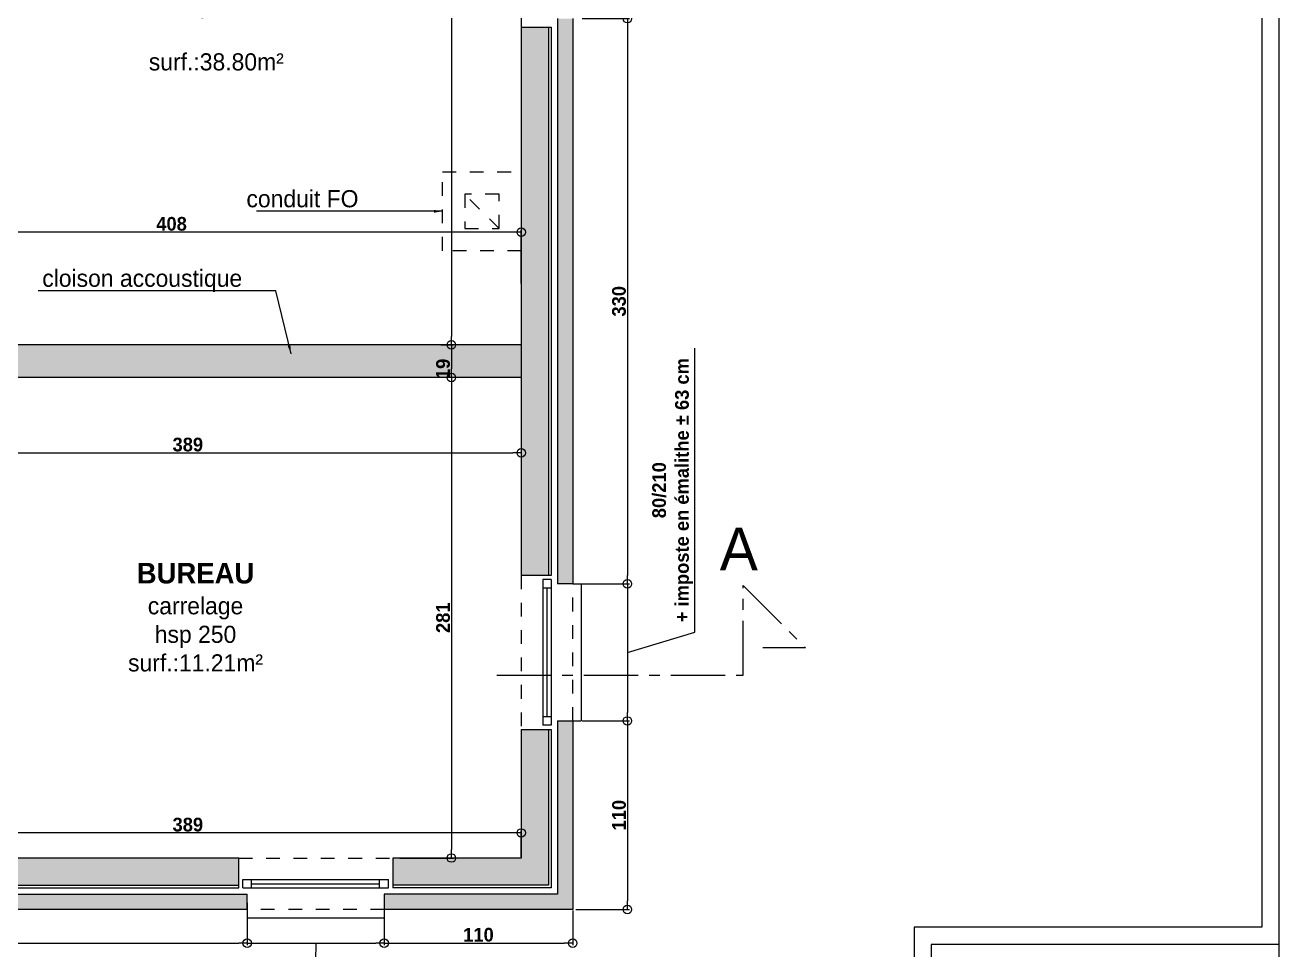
# Model space of a CAD drawing. Header units: millimetres. Extents: x -44462 to 306987, y -116160 to 12874.
# Drawn here: x -9670 to -8938, y -56499 to -55959 of the extents above; entities that cross this region are included whole.
import ezdxf

# ---------------------------------------------------------------- set-up
doc = ezdxf.new("R2010")
doc.units = ezdxf.units.MM
doc.header["$PDMODE"] = 35
doc.header["$PDSIZE"] = 10
doc.linetypes.add('AXES', pattern=[50.8, 31.75, -6.35, 6.35, -6.35])
doc.linetypes.add('TRAIT_4', pattern=[20, 10, -10])
for name, color, linetype in [('AVP_HACHURES', 8, 'Continuous'), ('AVP_TEXTES', 7, 'Continuous'), ('BLANC', 7, 'Continuous'), ('chassis fen.portes', 1, 'Continuous'), ('COTES', 1, 'Continuous'), ('COULEUR 8', 8, 'Continuous'), ('CYAN', 4, 'Continuous'), ('JAUNE', 2, 'Continuous'), ('MURS', 7, 'Continuous'), ('ROUGE', 1, 'Continuous'), ('TEXTE', 1, 'Continuous')]:
    doc.layers.add(name, color=color, linetype=linetype)
doc.layers.add('SURFACE', color=5, linetype='Continuous', plot=False)
doc.styles.add('century', font='GOTHIC.TTF', dxfattribs={"height": 12})
doc.styles.add('CENTURY GOTHIC', font='GOTHIC.TTF')
doc.styles.add('Century Gothic Gras', font='GOTHICB.TTF')
doc.dimstyles.new('1-50', dxfattribs={"dimtxt": 8, "dimasz": 5, "dimexe": 1.25, "dimexo": 0.625, "dimtad": 1, "dimdec": 0, "dimtxsty": 'Century Gothic Gras', "dimblk": 'ORIGIN', "dimcen": 5, "dimclrd": 8, "dimclre": 5, "dimclrt": 6, "dimadec": 0, "dimazin": 0, "dimtfac": 1, "dimtdec": 0, "dimtmove": 0, "dimatfit": 3, "dimfxl": 0, "dimarcsym": 0})

# ---------------------------------------------------------------- blocks, each defined once
blk = doc.blocks.new('_Origin')
at = {"color": 0, "linetype": 'Continuous', "lineweight": -2}
blk.add_line((0, 0), (-1, 0), dxfattribs=at)
blk.add_circle((0, 0), 0.5, dxfattribs=at)
blk = doc.blocks.new('*D259')
at = {"layer": 'COTES', "color": 5, "lineweight": -2}
for p, q in [((-9427.06, -55795.19), (-9419.68, -55795.19)), ((-9427.06, -56145.65), (-9419.68, -56145.65))]:
    blk.add_line(p, q, dxfattribs=at)
at = {"layer": 'COTES', "color": 8, "lineweight": -2}
blk.add_line((-9420.93, -55800.19), (-9420.93, -56140.65), dxfattribs=at)
at = {"layer": 'Defpoints', "color": 0}
for p in [(-9427.68, -55795.19), (-9427.68, -56145.65), (-9420.93, -56145.65)]:
    blk.add_point(p, dxfattribs=at)
at = {"layer": 'COTES', "color": 8, "lineweight": -2, "xscale": 5, "yscale": 5, "zscale": 5}
for p, rotation in [((-9420.93, -55795.19), 90), ((-9420.93, -56145.65), 270)]:
    blk.add_blockref('_Origin', p, dxfattribs=dict(at, rotation=rotation))
at = {"layer": 'COTES', "color": 6, "insert": (-9425.75, -55916.17), "char_height": 8, "attachment_point": 5, "rotation": 90, "style": 'Century Gothic Gras'}
blk.add_mtext('350', dxfattribs=at)
blk = doc.blocks.new('*D260')
at = {"layer": 'COTES', "color": 5, "lineweight": -2}
for p, q in [((-9420.93, -56145.65), (-9422.18, -56145.65)), ((-9420.93, -56164.65), (-9422.18, -56164.65))]:
    blk.add_line(p, q, dxfattribs=at)
at = {"layer": 'COTES', "color": 8, "lineweight": -2}
blk.add_line((-9420.93, -56150.65), (-9420.93, -56159.65), dxfattribs=at)
at = {"layer": 'Defpoints', "color": 0}
for p in [(-9420.93, -56145.65), (-9420.93, -56164.65), (-9420.93, -56164.65)]:
    blk.add_point(p, dxfattribs=at)
at = {"layer": 'COTES', "color": 8, "lineweight": -2, "xscale": 5, "yscale": 5, "zscale": 5}
for p, rotation in [((-9420.93, -56145.65), 90), ((-9420.93, -56164.65), 270)]:
    blk.add_blockref('_Origin', p, dxfattribs=dict(at, rotation=rotation))
at = {"layer": 'COTES', "color": 6, "insert": (-9425.75, -56159.65), "char_height": 8, "attachment_point": 5, "rotation": 90, "style": 'Century Gothic Gras'}
blk.add_mtext('19', dxfattribs=at)
blk = doc.blocks.new('*D261')
at = {"layer": 'COTES', "color": 5, "lineweight": -2}
for p, q in [((-9420.93, -56164.65), (-9422.18, -56164.65)), ((-9450.93, -56445.19), (-9419.68, -56445.19))]:
    blk.add_line(p, q, dxfattribs=at)
at = {"layer": 'COTES', "color": 8, "lineweight": -2}
blk.add_line((-9420.93, -56169.65), (-9420.93, -56440.19), dxfattribs=at)
at = {"layer": 'Defpoints', "color": 0}
for p in [(-9420.93, -56164.65), (-9458.5, -56445.19), (-9420.93, -56445.19)]:
    blk.add_point(p, dxfattribs=at)
at = {"layer": 'COTES', "color": 8, "lineweight": -2, "xscale": 5, "yscale": 5, "zscale": 5}
for p, rotation in [((-9420.93, -56164.65), 90), ((-9420.93, -56445.19), 270)]:
    blk.add_blockref('_Origin', p, dxfattribs=dict(at, rotation=rotation))
at = {"layer": 'COTES', "color": 6, "insert": (-9425.75, -56304.92), "char_height": 8, "attachment_point": 5, "rotation": 90, "style": 'Century Gothic Gras'}
blk.add_mtext('281', dxfattribs=at)
blk = doc.blocks.new('*D372')
at = {"layer": 'COTES', "color": 5, "lineweight": -2}
for p, q in [((-9769.49, -56444.57), (-9769.49, -56429.32)), ((-9380.09, -56444.57), (-9380.09, -56429.32))]:
    blk.add_line(p, q, dxfattribs=at)
at = {"layer": 'COTES', "color": 8, "lineweight": -2}
blk.add_line((-9385.09, -56430.57), (-9764.49, -56430.57), dxfattribs=at)
at = {"layer": 'Defpoints', "color": 0}
for p in [(-9769.49, -56430.57), (-9769.49, -56445.19), (-9380.09, -56445.19)]:
    blk.add_point(p, dxfattribs=at)
at = {"layer": 'COTES', "color": 8, "lineweight": -2, "xscale": 5, "yscale": 5, "zscale": 5, "rotation": 180}
blk.add_blockref('_Origin', (-9769.49, -56430.57), dxfattribs=at)
at = {"layer": 'COTES', "color": 8, "lineweight": -2, "xscale": 5, "yscale": 5, "zscale": 5}
blk.add_blockref('_Origin', (-9380.09, -56430.57), dxfattribs=at)
at = {"layer": 'COTES', "color": 6, "insert": (-9574.79, -56425.75), "char_height": 8, "attachment_point": 5, "style": 'Century Gothic Gras'}
blk.add_mtext('389', dxfattribs=at)
blk = doc.blocks.new('*D381')
at = {"layer": 'COTES', "color": 5, "lineweight": -2}
for p, q in [((-9788.49, -56109.83), (-9788.49, -56078.58)), ((-9380.09, -56109.83), (-9380.09, -56078.58))]:
    blk.add_line(p, q, dxfattribs=at)
at = {"layer": 'COTES', "color": 8, "lineweight": -2}
blk.add_line((-9385.09, -56079.83), (-9783.49, -56079.83), dxfattribs=at)
at = {"layer": 'Defpoints', "color": 0}
for p in [(-9788.49, -56079.83), (-9380.09, -56120.19), (-9788.49, -56145.65)]:
    blk.add_point(p, dxfattribs=at)
at = {"layer": 'COTES', "color": 8, "lineweight": -2, "xscale": 5, "yscale": 5, "zscale": 5, "rotation": 180}
blk.add_blockref('_Origin', (-9788.49, -56079.83), dxfattribs=at)
at = {"layer": 'COTES', "color": 8, "lineweight": -2, "xscale": 5, "yscale": 5, "zscale": 5}
blk.add_blockref('_Origin', (-9380.09, -56079.83), dxfattribs=at)
at = {"layer": 'COTES', "color": 6, "insert": (-9584.29, -56075.01), "char_height": 8, "attachment_point": 5, "style": 'Century Gothic Gras'}
blk.add_mtext('408', dxfattribs=at)
blk = doc.blocks.new('*D386')
at = {"layer": 'COTES', "color": 5, "lineweight": -2}
for p, q in [((-9344.47, -55955.19), (-9316.92, -55955.19)), ((-9348.17, -56285.19), (-9316.92, -56285.19))]:
    blk.add_line(p, q, dxfattribs=at)
at = {"layer": 'COTES', "color": 8, "lineweight": -2}
blk.add_line((-9318.17, -55960.19), (-9318.17, -56280.19), dxfattribs=at)
at = {"layer": 'Defpoints', "color": 0}
for p in [(-9345.09, -55955.19), (-9350.09, -56285.19), (-9318.17, -56285.19)]:
    blk.add_point(p, dxfattribs=at)
at = {"layer": 'COTES', "color": 8, "lineweight": -2, "xscale": 5, "yscale": 5, "zscale": 5}
for p, rotation in [((-9318.17, -55955.19), 90), ((-9318.17, -56285.19), 270)]:
    blk.add_blockref('_Origin', p, dxfattribs=dict(at, rotation=rotation))
at = {"layer": 'COTES', "color": 6, "insert": (-9323, -56120.19), "char_height": 8, "attachment_point": 5, "rotation": 90, "style": 'Century Gothic Gras'}
blk.add_mtext('330', dxfattribs=at)
blk = doc.blocks.new('*D387')
at = {"layer": 'COTES', "color": 5, "lineweight": -2}
for p, q in [((-9344.47, -56365.19), (-9316.92, -56365.19)), ((-9348.17, -56475.19), (-9316.92, -56475.19))]:
    blk.add_line(p, q, dxfattribs=at)
at = {"layer": 'COTES', "color": 8, "lineweight": -2}
blk.add_line((-9318.17, -56370.19), (-9318.17, -56470.19), dxfattribs=at)
at = {"layer": 'Defpoints', "color": 0}
for p in [(-9345.09, -56365.19), (-9350.09, -56475.19), (-9318.17, -56475.19)]:
    blk.add_point(p, dxfattribs=at)
at = {"layer": 'COTES', "color": 8, "lineweight": -2, "xscale": 5, "yscale": 5, "zscale": 5}
for p, rotation in [((-9318.17, -56365.19), 90), ((-9318.17, -56475.19), 270)]:
    blk.add_blockref('_Origin', p, dxfattribs=dict(at, rotation=rotation))
at = {"layer": 'COTES', "color": 6, "insert": (-9323, -56420.19), "char_height": 8, "attachment_point": 5, "rotation": 90, "style": 'Century Gothic Gras'}
blk.add_mtext('110', dxfattribs=at)
blk = doc.blocks.new('*D388')
at = {"layer": 'COTES', "color": 8, "lineweight": -2}
for p, q in [((-9278.7, -56313.35), (-9278.7, -56147.57)), ((-9318.17, -56290.19), (-9318.17, -56360.19)), ((-9318.17, -56325.19), (-9278.7, -56313.35))]:
    blk.add_line(p, q, dxfattribs=at)
at = {"layer": 'COTES', "color": 5, "lineweight": -2}
for p, q in [((-9348.17, -56285.19), (-9316.92, -56285.19)), ((-9344.47, -56365.19), (-9316.92, -56365.19))]:
    blk.add_line(p, q, dxfattribs=at)
at = {"layer": 'Defpoints', "color": 0}
for p in [(-9350.09, -56285.19), (-9345.09, -56365.19), (-9318.17, -56365.19)]:
    blk.add_point(p, dxfattribs=at)
at = {"layer": 'COTES', "color": 8, "lineweight": -2, "xscale": 5, "yscale": 5, "zscale": 5}
for p, rotation in [((-9318.17, -56285.19), 90), ((-9318.17, -56365.19), 270)]:
    blk.add_blockref('_Origin', p, dxfattribs=dict(at, rotation=rotation))
at = {"layer": 'COTES', "color": 6, "insert": (-9291.75, -56230.46), "char_height": 8, "attachment_point": 5, "rotation": 90, "style": 'Century Gothic Gras'}
blk.add_mtext('80/210\\P+ imposte en émalithe %%P 63 cm', dxfattribs=at)
blk = doc.blocks.new('*D390')
at = {"layer": 'COTES', "color": 5, "lineweight": -2}
for p, q in [((-9830.09, -56475.82), (-9830.09, -56496.11)), ((-9540.09, -56471.4), (-9540.09, -56496.11))]:
    blk.add_line(p, q, dxfattribs=at)
at = {"layer": 'COTES', "color": 8, "lineweight": -2}
blk.add_line((-9825.09, -56494.86), (-9545.09, -56494.86), dxfattribs=at)
at = {"layer": 'Defpoints', "color": 0}
for p in [(-9830.09, -56475.19), (-9540.09, -56470.77), (-9540.09, -56494.86)]:
    blk.add_point(p, dxfattribs=at)
at = {"layer": 'COTES', "color": 8, "lineweight": -2, "xscale": 5, "yscale": 5, "zscale": 5, "rotation": 180}
blk.add_blockref('_Origin', (-9830.09, -56494.86), dxfattribs=at)
at = {"layer": 'COTES', "color": 8, "lineweight": -2, "xscale": 5, "yscale": 5, "zscale": 5}
blk.add_blockref('_Origin', (-9540.09, -56494.86), dxfattribs=at)
at = {"layer": 'COTES', "color": 6, "insert": (-9685.09, -56490.03), "char_height": 8, "attachment_point": 5, "style": 'Century Gothic Gras'}
blk.add_mtext('290', dxfattribs=at)
blk = doc.blocks.new('*D392')
at = {"layer": 'COTES', "color": 5, "lineweight": -2}
for p, q in [((-9540.09, -56471.4), (-9540.09, -56496.11)), ((-9460.09, -56475.82), (-9460.09, -56496.11))]:
    blk.add_line(p, q, dxfattribs=at)
at = {"layer": 'COTES', "color": 8, "lineweight": -2}
for p, q in [((-9535.09, -56494.86), (-9465.09, -56494.86)), ((-9500.09, -56494.86), (-9500.72, -56540.28)), ((-9500.72, -56540.28), (-9334.94, -56540.28))]:
    blk.add_line(p, q, dxfattribs=at)
at = {"layer": 'Defpoints', "color": 0}
for p in [(-9540.09, -56470.77), (-9460.09, -56475.19), (-9460.09, -56494.86)]:
    blk.add_point(p, dxfattribs=at)
at = {"layer": 'COTES', "color": 8, "lineweight": -2, "xscale": 5, "yscale": 5, "zscale": 5, "rotation": 180}
blk.add_blockref('_Origin', (-9540.09, -56494.86), dxfattribs=at)
at = {"layer": 'COTES', "color": 8, "lineweight": -2, "xscale": 5, "yscale": 5, "zscale": 5}
blk.add_blockref('_Origin', (-9460.09, -56494.86), dxfattribs=at)
at = {"layer": 'COTES', "color": 6, "insert": (-9417.83, -56527.23), "char_height": 8, "attachment_point": 5, "style": 'Century Gothic Gras'}
blk.add_mtext('80/210\\P+ imposte en émalithe %%P 63 cm', dxfattribs=at)
blk = doc.blocks.new('*D393')
at = {"layer": 'COTES', "color": 5, "lineweight": -2}
for p, q in [((-9460.09, -56475.82), (-9460.09, -56496.11)), ((-9350.09, -56475.82), (-9350.09, -56496.11))]:
    blk.add_line(p, q, dxfattribs=at)
at = {"layer": 'COTES', "color": 8, "lineweight": -2}
blk.add_line((-9455.09, -56494.86), (-9355.09, -56494.86), dxfattribs=at)
at = {"layer": 'Defpoints', "color": 0}
for p in [(-9460.09, -56475.19), (-9350.09, -56475.19), (-9350.09, -56494.86)]:
    blk.add_point(p, dxfattribs=at)
at = {"layer": 'COTES', "color": 8, "lineweight": -2, "xscale": 5, "yscale": 5, "zscale": 5, "rotation": 180}
blk.add_blockref('_Origin', (-9460.09, -56494.86), dxfattribs=at)
at = {"layer": 'COTES', "color": 8, "lineweight": -2, "xscale": 5, "yscale": 5, "zscale": 5}
blk.add_blockref('_Origin', (-9350.09, -56494.86), dxfattribs=at)
at = {"layer": 'COTES', "color": 6, "insert": (-9405.09, -56490.03), "char_height": 8, "attachment_point": 5, "style": 'Century Gothic Gras'}
blk.add_mtext('110', dxfattribs=at)
blk = doc.blocks.new('*D303')
at = {"layer": 'COTES', "color": 5, "lineweight": -2}
for p, q in [((-9769.49, -56178.71), (-9769.49, -56209.96)), ((-9380.09, -56178.71), (-9380.09, -56209.96))]:
    blk.add_line(p, q, dxfattribs=at)
at = {"layer": 'COTES', "color": 8, "lineweight": -2}
blk.add_line((-9764.49, -56208.71), (-9385.09, -56208.71), dxfattribs=at)
at = {"layer": 'Defpoints', "color": 0}
for p in [(-9769.49, -56164.65), (-9380.09, -56164.65), (-9380.09, -56208.71)]:
    blk.add_point(p, dxfattribs=at)
at = {"layer": 'COTES', "color": 8, "lineweight": -2, "xscale": 5, "yscale": 5, "zscale": 5, "rotation": 180}
blk.add_blockref('_Origin', (-9769.49, -56208.71), dxfattribs=at)
at = {"layer": 'COTES', "color": 8, "lineweight": -2, "xscale": 5, "yscale": 5, "zscale": 5}
blk.add_blockref('_Origin', (-9380.09, -56208.71), dxfattribs=at)
at = {"layer": 'COTES', "color": 6, "insert": (-9574.79, -56203.88), "char_height": 8, "attachment_point": 5, "style": 'Century Gothic Gras'}
blk.add_mtext('389', dxfattribs=at)
blk = doc.blocks.new('PETIT CARTOUCHE_HOR')
at = {"color": 1}
blk.add_line((-20.52, 412.47), (-20.52, 18), dxfattribs=at)
at = {"layer": 'AVP_TEXTES', "color": 5, "linetype": 'Continuous'}
for p, q in [((-30.52, 422.47), (-233.46, 422.47)), ((-233.46, 422.47), (-233.46, 28))]:
    blk.add_line(p, q, dxfattribs=at)
at = {"layer": 'AVP_TEXTES', "color": 2, "linetype": 'Continuous'}
for p, q in [((-20.52, 412.47), (-223.46, 412.47)), ((-223.46, 412.47), (-223.46, 18))]:
    blk.add_line(p, q, dxfattribs=at)
at = {"layer": 'chassis fen.portes', "color": 2, "linetype": 'Continuous'}
blk.add_line((-20.52, 1465.65), (-20.52, 412.47), dxfattribs=at)
at = {"layer": 'chassis fen.portes', "color": 5, "linetype": 'Continuous'}
blk.add_line((-30.52, 1455.65), (-30.52, 422.47), dxfattribs=at)
at = {"style": 'CENTURY GOTHIC'}
for tag, p, height in [('DATE', (-210.16, 171.36), 20), ('DOSSIERN°', (-210.16, 111.51), 20), ('COMMENTAIRE', (-210.16, 95.35), 12), ('COMMENTAIRESUITE', (-210.16, 79.7), 12), ('FEUILLEN°', (-221.99, 32.69), 20), ('TOTALFEUILLES', (-181.65, 32.69), 20), ('ÉCH.', (-103.23, 32.69), 12)]:
    blk.add_attdef(tag, p, '', height=height, dxfattribs=at)

msp = doc.modelspace()

# ---------------------------------------------------------------- hatches: boundary and pattern name
for points in [[(-9350.09, -55955.19), (-9358.94, -55955.19), (-9358.94, -56285.19), (-9350.09, -56285.19)], [(-9358.94, -56466.35), (-9460.09, -56466.35), (-9460.09, -56475.19), (-9350.09, -56475.19), (-9350.09, -56365.19), (-9358.94, -56365.19)]]:
    msp.add_hatch(color=254).paths.add_polyline_path(points)
h = msp.add_hatch(color=254)
h.paths.add_polyline_path([(-10279.8, -56475.19), (-10279.8, -56466.26), (-10358.72, -56466.26), (-10358.72, -56475.19)])
h.paths.add_polyline_path([(-10430.09, -56475.19), (-10370.72, -56475.19), (-10370.72, -56466.26), (-10421.32, -56466.26), (-10421.32, -56355.19), (-10430.09, -56355.19)])
h.paths.add_polyline_path([(-10219.8, -56466.19), (-10219.8, -56475.19), (-10170.09, -56475.19), (-10170.09, -56466.19)])
h.paths.add_polyline_path([(-10110.09, -56466.35), (-10110.09, -56475.19), (-10059.31, -56475.19), (-10059.31, -56466.35)])
h.paths.add_polyline_path([(-9999.31, -56466.35), (-9999.31, -56475.19), (-9919.64, -56475.19), (-9919.64, -56466.35)])
h.paths.add_polyline_path([(-9540.09, -56475.19), (-9540.09, -56466.35), (-9830.09, -56466.35), (-9830.09, -56475.19)])
at = {"layer": 'COULEUR 8'}
h = msp.add_hatch(color=253, dxfattribs=at)
h.paths.add_polyline_path([(-9720.09, -56461.05), (-9720.09, -56445.19), (-9769.49, -56445.19), (-9788.49, -56445.19), (-9825.09, -56445.19), (-9825.09, -56461.05)])
h.paths.add_polyline_path([(-9720.09, -56445.19), (-9720.09, -56461.05), (-9545.09, -56461.05), (-9545.09, -56445.19)])
h.paths.add_polyline_path([(-9455.09, -56445.19), (-9455.09, -56461.05), (-9364.24, -56461.05), (-9364.24, -56370.19), (-9380.09, -56370.19), (-9380.09, -56445.19)])
h.paths.add_polyline_path([(-9380.09, -56280.19), (-9364.24, -56280.19), (-9364.24, -55960.19), (-9380.09, -55960.19)])
at = {"layer": 'ROUGE'}
h = msp.add_hatch(color=253, dxfattribs=at)
h.paths.add_polyline_path([(-9720.09, -56145.65), (-9720.09, -56164.65), (-9380.09, -56164.65), (-9380.09, -56145.65)])
h.paths.add_polyline_path([(-9788.49, -56145.65), (-9788.49, -56233.15), (-9788.49, -56252.15), (-9788.49, -56284.87), (-9769.49, -56284.87), (-9769.49, -56164.65), (-9720.09, -56164.65), (-9720.09, -56145.65)])
h.paths.add_polyline_path([(-9788.49, -56445.19), (-9769.49, -56445.19), (-9769.49, -56364.87), (-9788.49, -56364.87)])
h.paths.add_polyline_path([(-9431.95, -56167.14), (-9431.95, -56152.16), (-9419.55, -56152.16), (-9419.55, -56167.14)], flags=9)
h.paths.add_polyline_path([(-9801.1, -56197.68), (-9785.89, -56197.68), (-9785.89, -56210.08), (-9801.1, -56210.08)], flags=9)
h.paths.add_polyline_path([(-9786.48, -56197.68), (-9771.51, -56197.68), (-9771.51, -56210.08), (-9786.48, -56210.08)], flags=24)
h.paths.add_polyline_path([(-9753.13, -56162.64), (-9753.13, -56147.66), (-9740.73, -56147.66), (-9740.73, -56162.64)], flags=24)
h.paths.add_polyline_path([(-9786.48, -56419.55), (-9771.51, -56419.55), (-9771.51, -56431.95), (-9786.48, -56431.95)], flags=24)

# ---------------------------------------------------------------- linework, layer by layer
at = {"layer": 'AVP_HACHURES', "color": 6, "linetype": 'AXES'}
for p, q in [((-9250.64, -56338.4), (-9250.64, -56286.01)), ((-9250.64, -56286.01), (-9214.17, -56322.48)), ((-9214.17, -56322.48), (-9239.14, -56322.48)), ((-9394.4, -56338.4), (-9250.64, -56338.4))]:
    msp.add_line(p, q, dxfattribs=at)
at = {"layer": 'BLANC'}
for p, q in [((-9350.09, -55955.19), (-9350.09, -56285.19)), ((-9380.09, -55960.19), (-9380.09, -56280.19)), ((-9380.09, -55960.19), (-9362.66, -55960.19)), ((-9380.09, -56145.65), (-9788.49, -56145.65)), ((-9380.09, -56164.65), (-9769.49, -56164.65)), ((-9362.66, -56280.19), (-9380.09, -56280.19)), ((-9350.09, -56285.19), (-9358.94, -56285.19)), ((-9358.94, -56365.19), (-9350.09, -56365.19)), ((-9350.09, -56365.19), (-9350.09, -56475.19)), ((-9380.09, -56370.19), (-9380.09, -56445.19)), ((-9380.09, -56370.19), (-9362.66, -56370.19)), ((-9545.09, -56445.19), (-9769.49, -56445.19)), ((-9545.09, -56462.63), (-9545.09, -56445.19)), ((-9380.09, -56445.19), (-9455.09, -56445.19)), ((-9455.09, -56445.19), (-9455.09, -56462.63)), ((-9540.09, -56475.19), (-9540.09, -56466.35)), ((-9460.09, -56466.35), (-9460.09, -56475.19)), ((-9540.09, -56475.19), (-9830.09, -56475.19)), ((-9350.09, -56475.19), (-9460.09, -56475.19))]:
    msp.add_line(p, q, dxfattribs=at)
at = {"layer": 'COULEUR 8', "linetype": 'TRAIT_4', "ltscale": 0.8}
for p, q in [((-9380.09, -55870.19), (-9380.09, -55960.19)), ((-9393.09, -56077.65), (-9413.09, -56057.65)), ((-9380.09, -56280.19), (-9380.09, -56370.19)), ((-9350.09, -56365.19), (-9350.09, -56285.19)), ((-9545.09, -56445.19), (-9455.09, -56445.19)), ((-9460.09, -56475.19), (-9540.09, -56475.19))]:
    msp.add_line(p, q, dxfattribs=at)
at = {"layer": 'COULEUR 8'}
for p, q in [((-9358.94, -55955.19), (-9358.94, -56285.19)), ((-9364.24, -55960.19), (-9364.24, -56280.19)), ((-9362.66, -55960.19), (-9362.66, -56280.19)), ((-9358.94, -56365.19), (-9358.94, -56466.35)), ((-9364.24, -56370.19), (-9364.24, -56461.05)), ((-9362.66, -56370.19), (-9362.66, -56462.63)), ((-9825.09, -56461.05), (-9545.09, -56461.05)), ((-9364.24, -56461.05), (-9455.09, -56461.05)), ((-9830.09, -56466.35), (-9540.09, -56466.35)), ((-9825.09, -56462.63), (-9545.09, -56462.63)), ((-9358.94, -56466.35), (-9460.09, -56466.35)), ((-9362.66, -56462.63), (-9455.09, -56462.63))]:
    msp.add_line(p, q, dxfattribs=at)
at = {"layer": 'COULEUR 8', "linetype": 'TRAIT_4', "ltscale": 0.8}
for points in [[(-9380.09, -56090.65), (-9426.09, -56090.65), (-9426.09, -56044.65), (-9380.09, -56044.65)], [(-9413.09, -56077.65), (-9393.09, -56077.65), (-9393.09, -56057.65), (-9413.09, -56057.65)]]:
    msp.add_lwpolyline(points, close=True, dxfattribs=at)
at = {"layer": 'CYAN'}
for p, q in [((-9365.09, -56287.69), (-9365.09, -56362.69)), ((-9537.59, -56460.19), (-9462.79, -56460.19))]:
    msp.add_line(p, q, dxfattribs=at)
at = {"layer": 'JAUNE'}
for p, q in [((-9367.59, -56282.69), (-9367.59, -56367.69)), ((-9362.59, -56282.69), (-9367.59, -56282.69)), ((-9362.59, -56282.69), (-9362.59, -56367.69)), ((-9362.59, -56287.69), (-9367.59, -56287.69)), ((-9362.59, -56362.69), (-9367.59, -56362.69)), ((-9362.59, -56367.69), (-9367.59, -56367.69)), ((-9542.59, -56457.69), (-9457.59, -56457.69)), ((-9542.59, -56462.69), (-9542.59, -56457.69)), ((-9537.59, -56462.69), (-9537.59, -56457.69)), ((-9462.79, -56462.69), (-9462.79, -56457.69)), ((-9457.59, -56462.69), (-9457.59, -56457.69)), ((-9542.59, -56462.69), (-9457.59, -56462.69))]:
    msp.add_line(p, q, dxfattribs=at)
at = {"layer": 'ROUGE'}
for p, q in [((-9350.09, -56285.19), (-9345.09, -56285.19)), ((-9345.09, -56285.19), (-9345.09, -56365.19)), ((-9350.09, -56365.19), (-9345.09, -56365.19)), ((-9540.09, -56475.19), (-9540.09, -56480.19)), ((-9460.09, -56475.19), (-9460.09, -56480.19)), ((-9540.09, -56480.19), (-9460.09, -56480.19))]:
    msp.add_line(p, q, dxfattribs=at)
at = {"layer": 'SURFACE'}
msp.add_lwpolyline([(-10400.09, -55795.19), (-10035.46, -55795.19), (-10035.46, -55782.69), (-9735.37, -55782.69), (-9735.37, -55795.19), (-9380.09, -55795.19), (-9380.09, -56145.65), (-9788.49, -56145.65), (-9788.49, -56233.15), (-10180.09, -56233.15), (-10180.09, -56097.43), (-10400.09, -56097.43), (-10400.09, -55795.19)], dxfattribs=at)

# ---------------------------------------------------------------- block references
at = {"color": 1}
msp.add_blockref('PETIT CARTOUCHE_HOR', (-8917.24, -56908.1), dxfattribs=at)

# ---------------------------------------------------------------- texts
at = {"layer": 'MURS', "color": 7, "linetype": 'Continuous', "insert": (-9241.96, -56252.34), "char_height": 25, "width": 155.7943, "attachment_point": 3, "style": 'century'}
msp.add_mtext('A', dxfattribs=at)
at = {"layer": 'TEXTE', "color": 6, "char_height": 10, "attachment_point": 5, "style": 'CENTURY GOTHIC'}
for s, insert, width in [('{\\fCentury Gothic|b1|i0|c0|p34;\\H1.2x;\\C3;SEJOUR\\P\\fCentury Gothic|b0|i0|c0|p34;\\H0.8333x;\\C8;carrelage\\Phsp 250\\P\\Psurf.:38.80m²}', (-9558.15, -55945.48), 455), ('{\\fCentury Gothic|b1|i0|c0|p34;\\H1.2x;\\C3;BUREAU\\P\\fCentury Gothic|b0|i0|c0|p34;\\H0.8333x;\\C8;carrelage\\Phsp 250\\Psurf.:11.21m²}', (-9570.29, -56304.67), 380.3986)]:
    msp.add_mtext(s, dxfattribs=dict(at, insert=insert, width=width))
at = {"layer": 'TEXTE', "char_height": 10, "attachment_point": 1, "style": 'CENTURY GOTHIC'}
for s, insert, width in [('conduit FO', (-9540.56, -56055.31), 119.3466), ('cloison accoustique', (-9659.76, -56101.73), 155.6953)]:
    msp.add_mtext(s, dxfattribs=dict(at, insert=insert, width=width))

# ---------------------------------------------------------------- dimensions: what is measured, and where the dimension line sits
at = {"layer": 'COTES'}
for base, p1, p2, picture, middle in [((-9420.93, -56145.65), (-9427.68, -55795.19), (-9427.68, -56145.65), '*D259', (-9420.93, -55916.17)), ((-9420.93, -56164.65), (-9420.93, -56145.65), (-9420.93, -56164.65), '*D260', (-9420.93, -56159.65))]:
    dim = msp.add_linear_dim(base=base, p1=p1, p2=p2, angle=90, dimstyle='1-50', dxfattribs=at)
    dim.commit()
    dim.dimension.update_dxf_attribs({"geometry": picture, "text_midpoint": middle, "dimtype": 160})
for base, p1, p2, picture, middle in [((-9318.17, -56285.19), (-9345.09, -55955.19), (-9350.09, -56285.19), '*D386', (-9323, -56120.19)), ((-9420.93, -56445.19), (-9420.93, -56164.65), (-9458.5, -56445.19), '*D261', (-9425.75, -56304.92)), ((-9318.17, -56475.19), (-9345.09, -56365.19), (-9350.09, -56475.19), '*D387', (-9323, -56420.19))]:
    dim = msp.add_linear_dim(base=base, p1=p1, p2=p2, angle=90, dimstyle='1-50', override={"dimtmove": 1}, dxfattribs=at)
    dim.commit()
    dim.dimension.update_dxf_attribs({"geometry": picture, "text_midpoint": middle})
for base, p1, p2, picture, middle in [((-9788.49, -56079.83), (-9380.09, -56120.19), (-9788.49, -56145.65), '*D381', (-9584.29, -56075.01)), ((-9380.09, -56208.71), (-9769.49, -56164.65), (-9380.09, -56164.65), '*D303', (-9574.79, -56203.88)), ((-9769.49, -56430.57), (-9380.09, -56445.19), (-9769.49, -56445.19), '*D372', (-9574.79, -56425.75))]:
    dim = msp.add_linear_dim(base=base, p1=p1, p2=p2, dimstyle='1-50', dxfattribs=at)
    dim.commit()
    dim.dimension.update_dxf_attribs({"geometry": picture, "text_midpoint": middle})
dim = msp.add_linear_dim(base=(-9318.17, -56365.19), p1=(-9350.09, -56285.19), p2=(-9345.09, -56365.19), angle=90, text='<>/210\\P+ imposte en émalithe %%P 63 cm', dimstyle='1-50', override={"dimtmove": 1}, dxfattribs=at)
dim.commit()
dim.dimension.update_dxf_attribs({"geometry": '*D388', "text_midpoint": (-9291.75, -56312.72)})
for base, p1, p2, picture, middle in [((-9540.09, -56494.86), (-9830.09, -56475.19), (-9540.09, -56470.77), '*D390', (-9685.09, -56490.03)), ((-9350.09, -56494.86), (-9460.09, -56475.19), (-9350.09, -56475.19), '*D393', (-9405.09, -56490.03))]:
    dim = msp.add_linear_dim(base=base, p1=p1, p2=p2, dimstyle='1-50', override={"dimtmove": 1}, dxfattribs=at)
    dim.commit()
    dim.dimension.update_dxf_attribs({"geometry": picture, "text_midpoint": middle})
dim = msp.add_linear_dim(base=(-9460.09, -56494.86), p1=(-9540.09, -56470.77), p2=(-9460.09, -56475.19), text='<>/210\\P+ imposte en émalithe %%P 63 cm', dimstyle='1-50', override={"dimtmove": 1}, dxfattribs=at)
dim.commit()
dim.dimension.update_dxf_attribs({"geometry": '*D392', "text_midpoint": (-9500.09, -56540.28), "dimtype": 160})

# ---------------------------------------------------------------- leaders
at = {"layer": 'BLANC'}
for points in [[(-9426.09, -56067.65), (-9464.97, -56067.65), (-9534.63, -56067.65)], [(-9514.53, -56150.91), (-9523.33, -56114.06), (-9662.19, -56114.06)]]:
    msp.add_leader(points, dimstyle='1-50', override={"dimgap": 0.625, "dimtad": 0}, dxfattribs=at)

doc.saveas('drawing.dxf')
